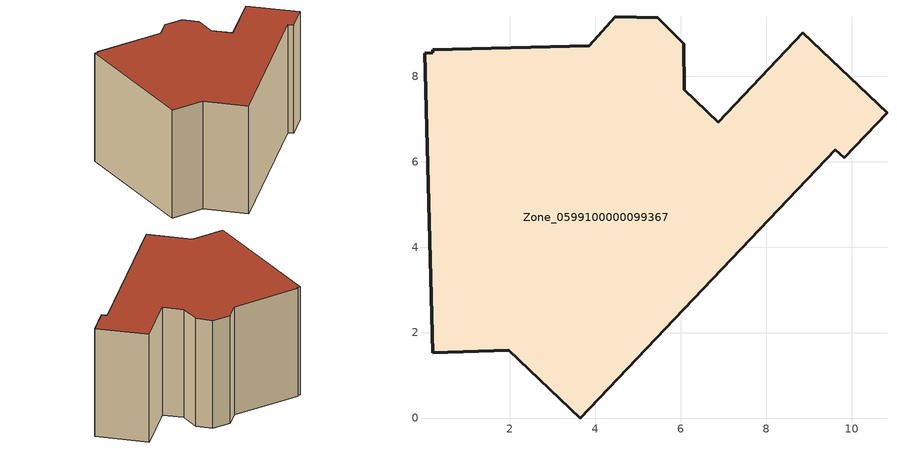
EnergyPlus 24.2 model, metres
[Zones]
Zone_0599100000099367
 floor ground (C_G): 9.62,6.28 3.65,0 1.97,1.59 0.2,1.53 0,8.54 0.19,8.55 0.19,8.62 3.86,8.72 4.47,9.39 5.46,9.37 6.07,8.76 6.09,7.68 6.88,6.93 8.86,9.02 10.83,7.15 9.83,6.09 z0
 wall outside (C_F): 1.97,1.59 3.65,0 9.62,6.28 9.83,6.09 10.83,7.15 8.86,9.02 6.88,6.93 6.09,7.68 6.07,8.76 5.46,9.37 4.47,9.39 3.86,8.72 0.19,8.62 0.19,8.55 0,8.54 0.2,1.53 1.97,1.59 z0:5.94
 roof outside (C_R): 3.65,0 9.62,6.28 9.83,6.09 10.83,7.15 8.86,9.02 6.88,6.93 6.09,7.68 6.07,8.76 5.46,9.37 4.47,9.39 3.86,8.72 0.19,8.62 0.19,8.55 0,8.54 0.2,1.53 1.97,1.59 z5.94
[BUILDING]
Pand.0599100000099367: North Axis=0; Terrain=City; Loads Convergence Tolerance Value=0.04; Temperature Convergence Tolerance Value=0.4; Solar Distribution=FullExterior; Maximum Number of Warmup Days=25; Minimum Number of Warmup Days=1
[Site:Location]
Rotterdam.The.Hague.AP_ZH_NLD Design_Conditions: Latitude=51.96; Longitude=4.45; Time Zone=1; Elevation=-4.5
[SITE:GROUNDTEMPERATURE:BUILDINGSURFACE]
18, 18, 18, 18, 18, 18, 18, 18, 18, 18, 18, 18
[MATERIAL] Thermal Absorptance=0.9; Solar Absorptance=0.7; Visible Absorptance=0.7
Name | Roughness | Thickness | Conductivity | Density | Specific Heat
G.TC.1975-1991 | MediumSmooth | 0.15 | 0.288461 | 540 | 1210
F.TC.1975-1991 | Rough | 0.3 | 0.230769 | 1920 | 840
R.TC.1975-1991 | MediumRough | 0.2 | 0.153846 | 1500 | 1000
[CONSTRUCTION]
C_G: G.TC.1975-1991
C_F: F.TC.1975-1991
C_R: R.TC.1975-1991
[ZONE]
Zone_0599100000099367: Type=1; Multiplier=1; Ceiling Height=Autocalculate; Volume=Autocalculate; Floor Area=autocalculate; Part of Total Floor Area=Yes
[ZONEINFILTRATION:DESIGNFLOWRATE]
Infil_Zone_0599100000099367: Zone or ZoneList or Space or SpaceList=Zone_0599100000099367; Schedule=AlwaysOn; Design Flow Rate Calculation Method=Flow/Area; Flow Rate per Floor Area=0.003; Constant Term Coefficient=1; Temperature Term Coefficient=0; Velocity Term Coefficient=0; Velocity Squared Term Coefficient=0
[HVACTEMPLATE:ZONE:IDEALLOADSAIRSYSTEM]
Zone_0599100000099367: Maximum Heating Supply Air Temperature=50; Minimum Cooling Supply Air Temperature=13; Maximum Heating Supply Air Humidity Ratio=0.0156; Minimum Cooling Supply Air Humidity Ratio=0.0077; Heating Limit=NoLimit; Cooling Limit=NoLimit; Dehumidification Control Type=ConstantSensibleHeatRatio; Cooling Sensible Heat Ratio=0.7; Dehumidification Setpoint=60; Humidification Control Type=None; Humidification Setpoint=30; Outdoor Air Method=None; Outdoor Air Flow Rate per Person=0.00944; Outdoor Air Flow Rate per Zone Floor Area=0; Outdoor Air Flow Rate per Zone=0; Demand Controlled Ventilation Type=None; Outdoor Air Economizer Type=NoEconomizer; Heat Recovery Type=None; Sensible Heat Recovery Effectiveness=0.7; Latent Heat Recovery Effectiveness=0.65
[ZONECONTROL:THERMOSTAT]
ThermostatControl_Zone_0599100000099367: Zone or ZoneList=Zone_0599100000099367; Control Type Schedule=DualSetpointControlType; Control 1=Thermostat_Zone_0599100000099367; Temperature Difference Between Cutout And Setpoint=0
[THERMOSTATSETPOINT:DUALSETPOINT]
Thermostat_Zone_0599100000099367: Heating Setpoint Temperature Schedule=HeatingSetpoint_Zone_0599100000099367; Cooling Setpoint Temperature Schedule=CoolingSetpoint_Zone_0599100000099367
[SCHEDULE:COMPACT]
HeatingSetpoint_Zone_0599100000099367: Through: 12/31, For: AllDays, Until: 24:00, 21
CoolingSetpoint_Zone_0599100000099367: Through: 12/31, For: AllDays, Until: 24:00, 24
DualSetpointControlType: Through: 12/31, For: AllDays, Until: 24:00, 4
AlwaysOn: Through: 12/31, For: AllDays, Until: 24:00, 1
